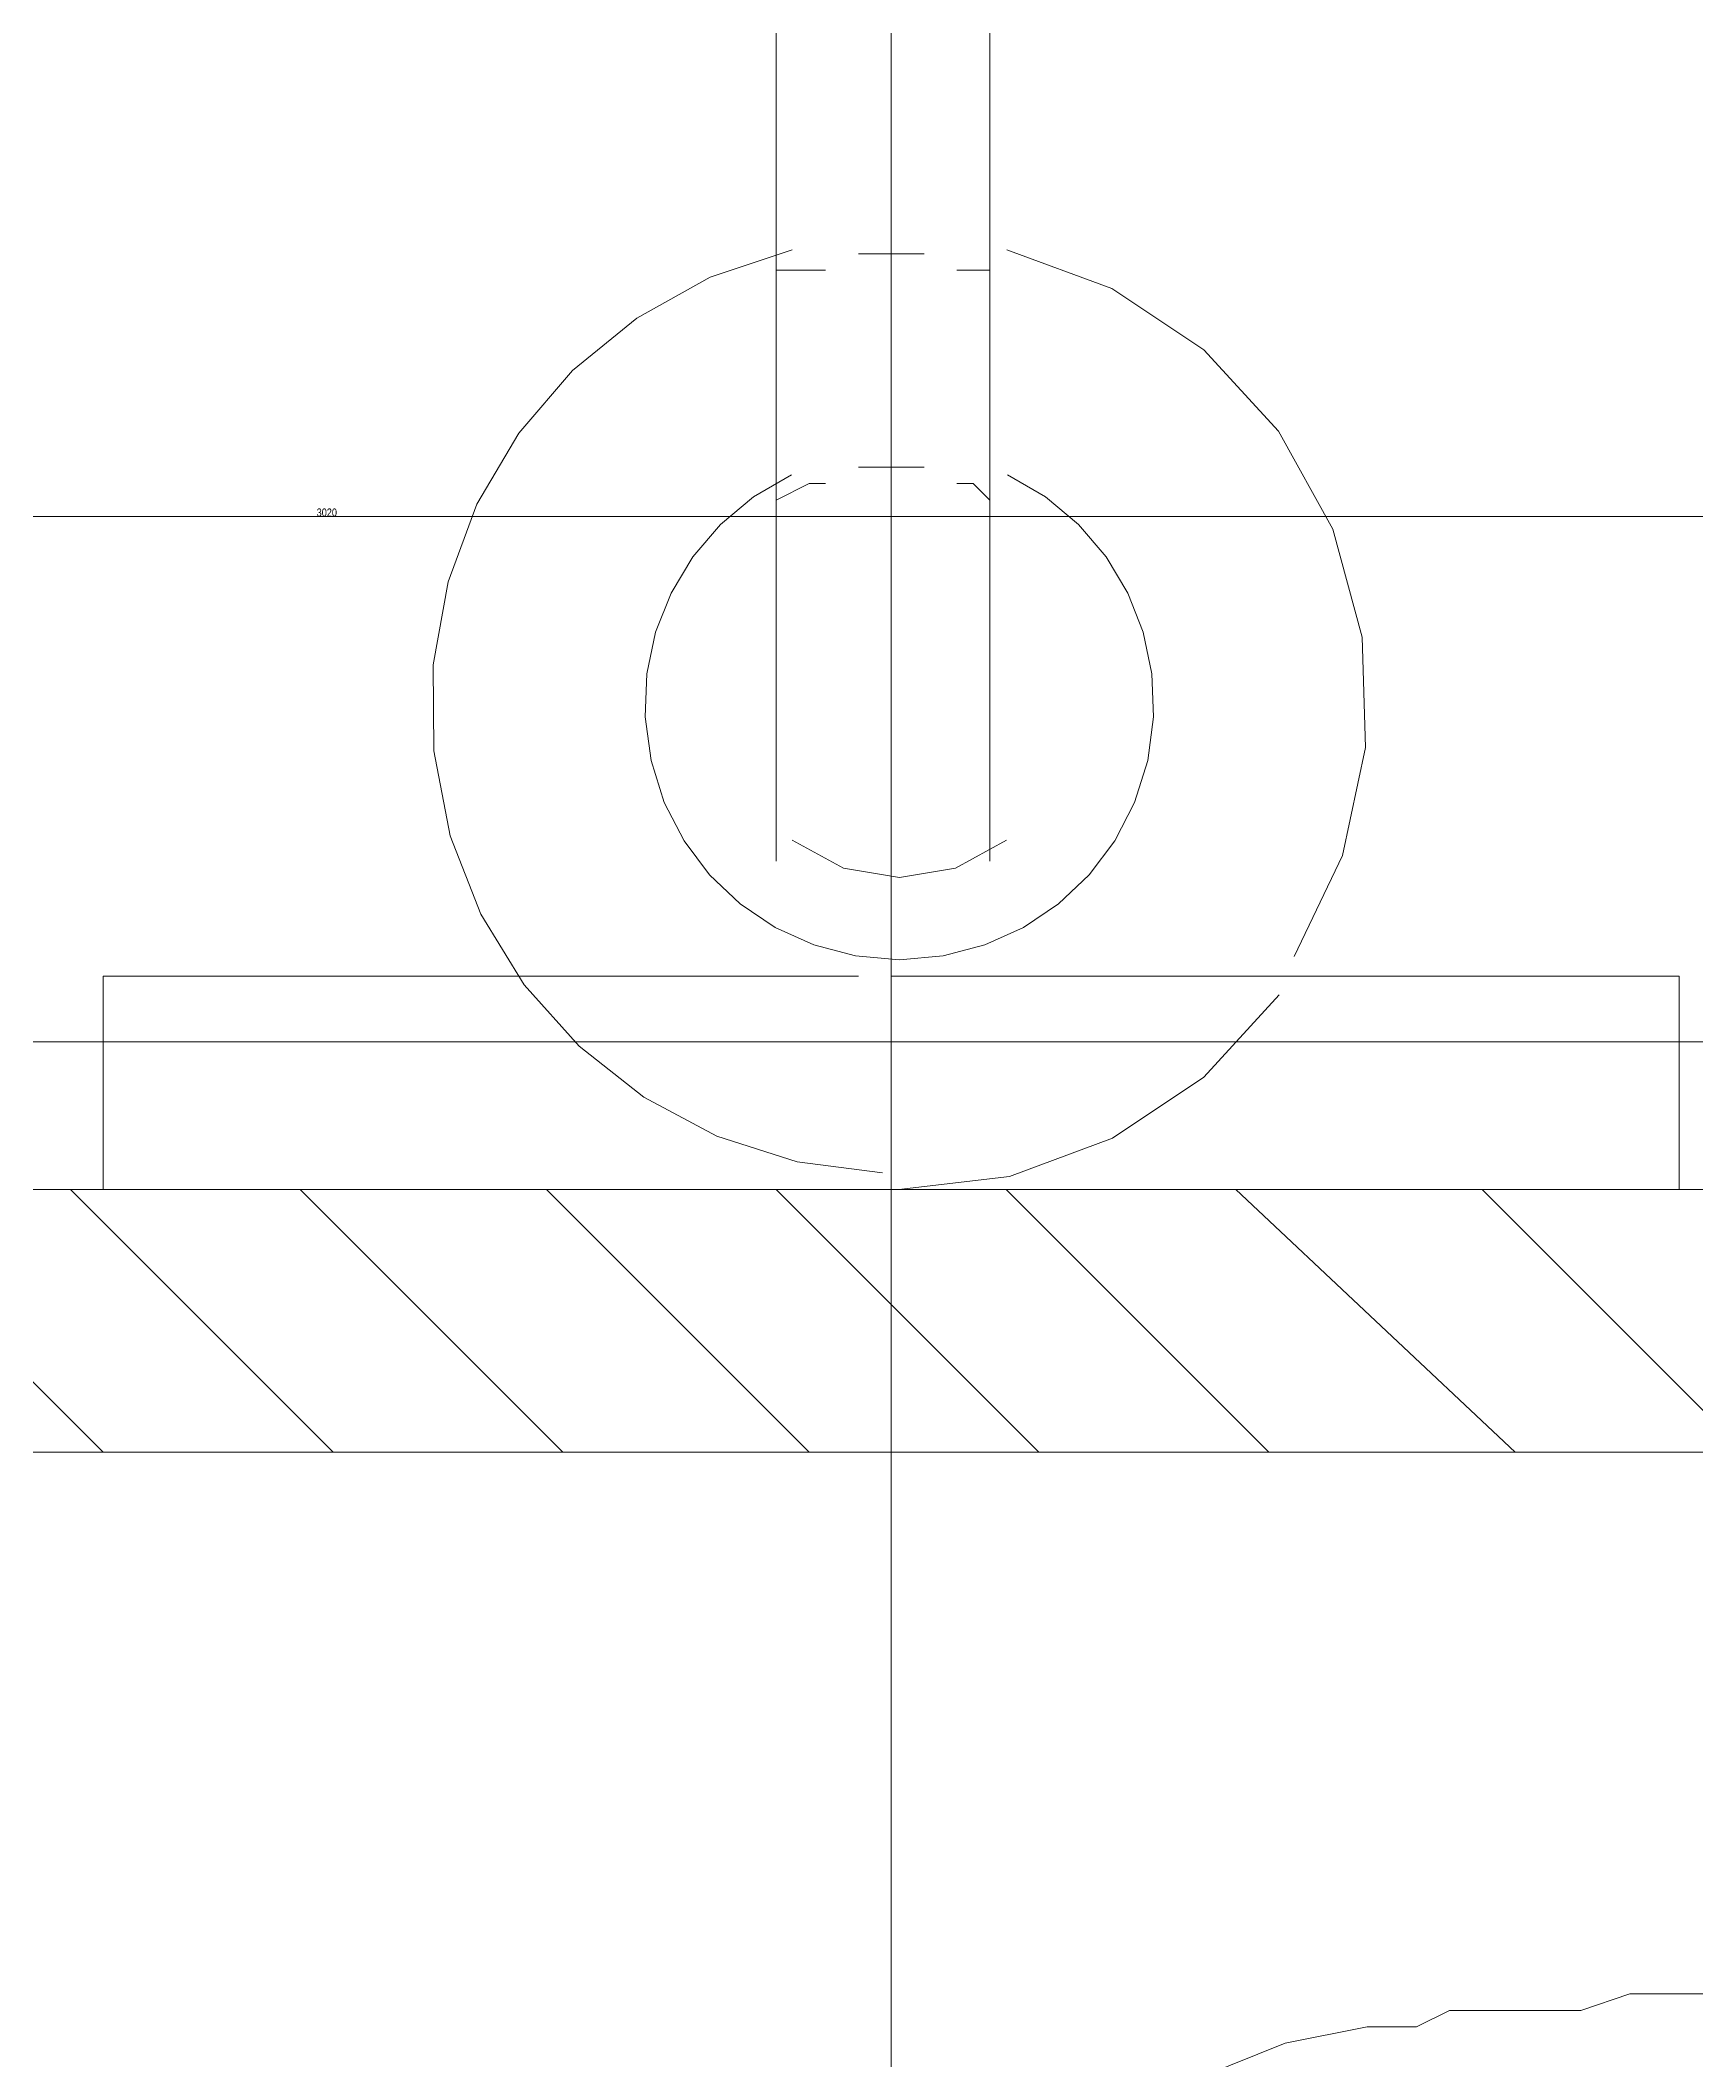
# Model space of a CAD drawing. Header units: millimetres. Extents: x 29 to 95071, y 20 to 67221.
# Drawn here: x 13150 to 13650, y 43201 to 43811 of the extents above; entities that cross this region are included whole.
import ezdxf

# ---------------------------------------------------------------- set-up
doc = ezdxf.new("R2010")
doc.units = ezdxf.units.MM

msp = doc.modelspace()

# ---------------------------------------------------------------- linework, layer by layer
at = {"color": 7, "lineweight": 0}
for points in [[(13406.81, 42883.94), (13406.81, 47929.7)], [(13372.11, 43919.85), (13372.11, 43562.98)], [(13436.55, 43919.85), (13436.55, 43562.98)], [(13406.81, 43875.25), (13406.81, 43716.64)], [(13376.87, 43747.56), (13352.17, 43739.29), (13329.95, 43726.98), (13310.56, 43711.12), (13294.37, 43692.23), (13281.73, 43670.8), (13273, 43647.33), (13268.54, 43622.32), (13268.7, 43596.27), (13273.61, 43570.69), (13282.85, 43547.03), (13295.98, 43525.7), (13312.54, 43507.14), (13332.1, 43491.75), (13354.19, 43479.97), (13378.38, 43472.21), (13404.22, 43468.9)], [(13416.72, 43746.38), (13406.81, 43746.38), (13396.89, 43746.38)], [(13528.45, 43534.21), (13543.06, 43564.7), (13549.97, 43597.32), (13549.04, 43630.66), (13540.14, 43663.28), (13523.75, 43692.85), (13501.16, 43717.37), (13473.44, 43735.92), (13441.7, 43747.56)], [(13386.98, 43741.42), (13382.02, 43741.42), (13372.11, 43741.42)], [(13436.55, 43741.42), (13426.63, 43741.42)], [(13416.72, 43681.94), (13411.76, 43681.94), (13406.81, 43681.94), (13396.89, 43681.94)], [(13376.7, 43679.64), (13365.19, 43672.99), (13355.22, 43664.66), (13346.89, 43654.9), (13340.34, 43643.96), (13335.68, 43632.09), (13333.03, 43619.53), (13332.53, 43606.55), (13334.29, 43593.38), (13338.28, 43580.7), (13344.25, 43569.16), (13351.97, 43558.91), (13361.22, 43550.13), (13371.8, 43543.01), (13383.48, 43537.7), (13396.05, 43534.39), (13409.28, 43533.24), (13422.52, 43534.39), (13435.09, 43537.7), (13446.77, 43543.01), (13457.35, 43550.13), (13466.6, 43558.91), (13474.32, 43569.16), (13480.28, 43580.7), (13484.27, 43593.38), (13486.04, 43606.55), (13485.53, 43619.53), (13482.89, 43632.09), (13478.23, 43643.96), (13471.68, 43654.9), (13463.35, 43664.66), (13453.37, 43672.99), (13441.87, 43679.64)], [(13386.98, 43676.98), (13382.02, 43676.98), (13372.11, 43672.03)], [(13436.55, 43672.03), (13431.59, 43676.98), (13426.63, 43676.98)], [(11726.54, 42908.72), (11726.54, 43667.07), (14745.07, 43667.07), (14745.07, 42908.72)], [(13376.91, 43569.32), (13392.36, 43560.85), (13409.28, 43558.03), (13426.21, 43560.85), (13441.66, 43569.32)], [(13406.81, 43558.03), (13406.81, 42760.02)], [(13287.85, 43528.29), (13168.89, 43528.29), (13168.89, 43463.85)], [(13396.89, 43528.29), (13287.85, 43528.29)], [(13644.72, 43463.85), (13644.72, 43528.29), (13406.81, 43528.29)], [(13409.12, 43463.85), (13442.52, 43467.82), (13473.63, 43479.36), (13501.19, 43497.83), (13523.95, 43522.6)], [(13005.33, 43508.46), (13803.33, 43508.46)], [(13932.2, 43305.24), (13966.9, 43305.24), (13966.9, 43463.85), (12846.72, 43463.85), (12846.72, 43305.24), (12881.41, 43305.24)], [(13089.59, 43463.85), (13168.89, 43384.55)], [(13158.98, 43463.85), (13238.28, 43384.55)], [(13228.37, 43463.85), (13307.68, 43384.55)], [(13302.72, 43463.85), (13382.02, 43384.55)], [(13372.11, 43463.85), (13406.81, 43429.16), (13451.41, 43384.55)], [(13441.5, 43463.85), (13520.81, 43384.55)], [(13510.89, 43463.85), (13595.15, 43384.55)], [(13585.24, 43463.85), (13664.55, 43384.55)], [(13887.59, 43384.55), (13862.81, 43384.55), (13793.42, 43384.55), (13793.42, 43369.68), (13773.59, 43369.68), (13773.59, 43384.55), (13040.02, 43384.55), (13040.02, 43369.68), (13020.2, 43369.68), (13020.2, 43384.55), (12950.8, 43384.55), (12921.06, 43384.55)], [(13500.98, 43196.2), (13525.76, 43206.11), (13550.55, 43211.07), (13565.42, 43211.07), (13575.33, 43216.03), (13590.2, 43216.03), (13600.11, 43216.03), (13614.98, 43216.03), (13629.85, 43220.98), (13639.76, 43220.98), (13654.63, 43220.98)]]:
    msp.add_lwpolyline(points, dxfattribs=at)
at = {"color": 7, "lineweight": 0, "true_color": 0xffffff}
msp.add_lwpolyline([(13233.33, 43667.07), (13238.28, 43667.07)], dxfattribs=at)

# ---------------------------------------------------------------- texts
at = {"color": 7, "insert": (13233.33, 43669.48), "char_height": 2.4053, "attachment_point": 1}
msp.add_mtext('{\\fSwiss721BT-LightCondensed|b0|i0|c0;3020}', dxfattribs=at)

doc.saveas('drawing.dxf')
